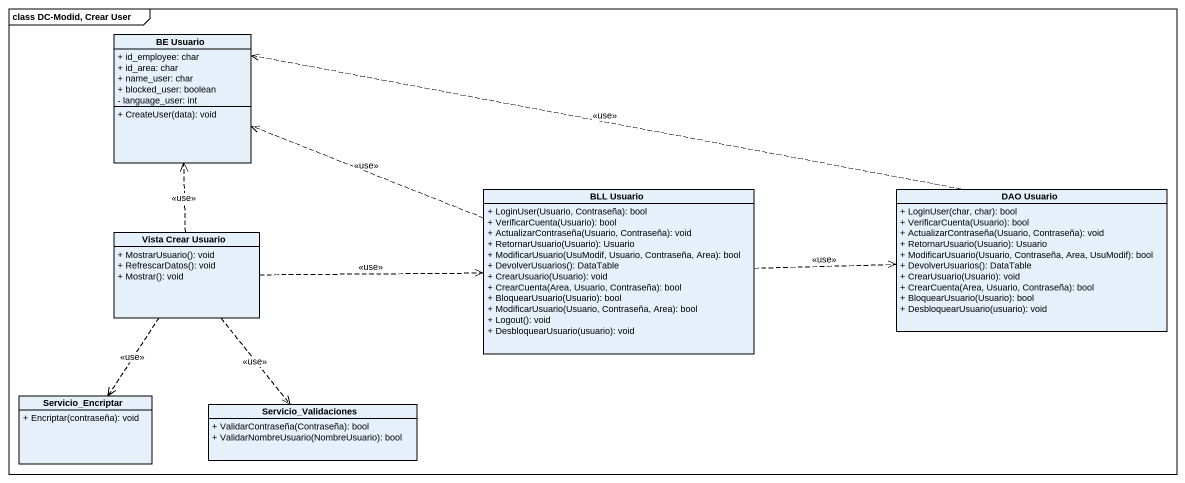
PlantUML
@startuml
mainframe class DC-Modid, Crear User
hide circle
hide empty members
skinparam classAttributeIconSize 0
class "BE Usuario" as BE_Usuario {
  + id_employee: char
  + id_area: char
  + name_user: char
  + blocked_user: boolean
  - language_user: int
  + CreateUser(data): void
}
class "BLL Usuario" as BLL_Usuario {
  + LoginUser(Usuario, Contraseña): bool
  + VerificarCuenta(Usuario): bool
  + ActualizarContraseña(Usuario, Contraseña): void
  + RetornarUsuario(Usuario): Usuario
  + ModificarUsuario(UsuModif, Usuario, Contraseña, Area): bool
  + DevolverUsuarios(): DataTable
  + CrearUsuario(Usuario): void
  + CrearCuenta(Area, Usuario, Contraseña): bool
  + BloquearUsuario(Usuario): bool
  + ModificarUsuario(Usuario, Contraseña, Area): bool
  + Logout(): void
  + DesbloquearUsuario(usuario): void
}
class "DAO Usuario" as DAO_Usuario {
  + LoginUser(char, char): bool
  + VerificarCuenta(Usuario): bool
  + ActualizarContraseña(Usuario, Contraseña): void
  + RetornarUsuario(Usuario): Usuario
  + ModificarUsuario(Usuario, Contraseña, Area, UsuModif): bool
  + DevolverUsuarios(): DataTable
  + CrearUsuario(Usuario): void
  + CrearCuenta(Area, Usuario, Contraseña): bool
  + BloquearUsuario(Usuario): bool
  + DesbloquearUsuario(usuario): void
}
class "Vista Crear Usuario" as Vista_Crear_Usuario {
  + MostrarUsuario(): void
  + RefrescarDatos(): void
  + Mostrar(): void
}
class Servicio_Encriptar {
  + Encriptar(contraseña): void
}
class Servicio_Validaciones {
  + ValidarContraseña(Contraseña): bool
  + ValidarNombreUsuario(NombreUsuario): bool
}
BLL_Usuario .left.> BE_Usuario : <<use>>
BLL_Usuario .right.> DAO_Usuario : <<use>>
DAO_Usuario .left.> BE_Usuario : <<use>>
Vista_Crear_Usuario .up.> BE_Usuario : <<use>>
Vista_Crear_Usuario .right.> BLL_Usuario : <<use>>
Vista_Crear_Usuario ..> Servicio_Encriptar : <<use>>
Vista_Crear_Usuario ..> Servicio_Validaciones : <<use>>
@enduml
